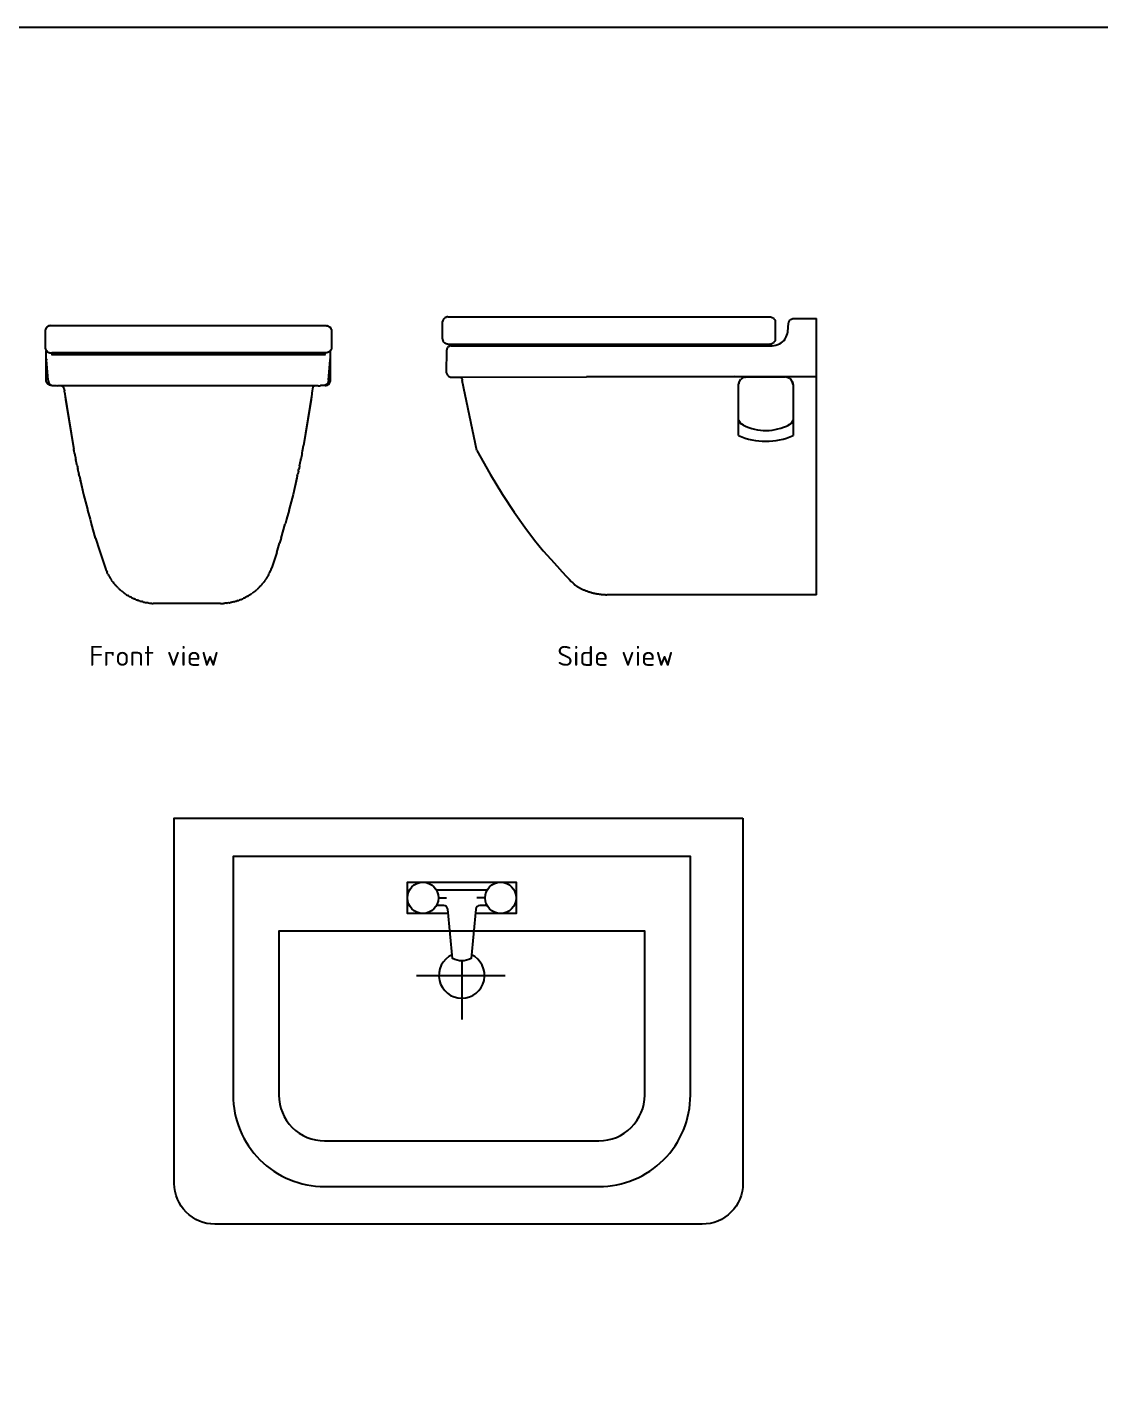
# Model space of a CAD drawing. Header units: inches. Extents: x -10949 to -5554, y -8625 to -6596.
# Drawn here: x -6103.8 to -6050.9, y -7619.9 to -7553.3 of the extents above; entities that cross this region are included whole.
import ezdxf

# ---------------------------------------------------------------- set-up
doc = ezdxf.new("R2010")
doc.units = ezdxf.units.IN
doc.layers.add('Edges', color=7, linetype='Continuous')
doc.layers.add('THIET-BI', color=21, linetype='Continuous')
doc.styles.get("Standard").update_dxf_attribs({"font": 'isocpeur.ttf'})

# ---------------------------------------------------------------- blocks, each defined once
blk = doc.blocks.new('Duravit Wall Hung Toilet fr')
at = {"layer": 'Edges'}
for p, q in [((-0.2774, 0.1777), (-0.2775, 0.1766)), ((-0.2775, 0.1766), (-0.2775, 0.1556)), ((-0.2771, 0.1787), (-0.2774, 0.1777)), ((-0.2767, 0.1798), (-0.2771, 0.1787)), ((-0.2761, 0.1807), (-0.2767, 0.1798)), ((-0.2767, 0.1798), (-0.2765, 0.1798)), ((-0.2759, 0.1807), (-0.2765, 0.1798)), ((-0.2754, 0.1815), (-0.2761, 0.1807)), ((-0.2761, 0.1807), (-0.2759, 0.1807)), ((-0.2752, 0.1815), (-0.2759, 0.1807)), ((-0.2746, 0.1822), (-0.2754, 0.1815)), ((-0.2754, 0.1815), (-0.2752, 0.1815)), ((-0.2743, 0.1822), (-0.2752, 0.1815)), ((-0.2737, 0.1828), (-0.2746, 0.1822)), ((-0.2746, 0.1822), (-0.2743, 0.1822)), ((-0.2734, 0.1828), (-0.2743, 0.1822)), ((-0.2726, 0.1832), (-0.2737, 0.1828)), ((-0.2737, 0.1828), (-0.2734, 0.1828)), ((-0.2724, 0.1832), (-0.2734, 0.1828)), ((-0.2716, 0.1835), (-0.2726, 0.1832)), ((-0.2726, 0.1832), (-0.2724, 0.1832)), ((-0.2713, 0.1835), (-0.2724, 0.1832)), ((-0.2716, 0.1835), (-0.2713, 0.1835)), ((-0.2705, 0.1836), (-0.2713, 0.1835)), ((-0.2705, 0.1836), (0.0834, 0.1836)), ((0.0834, 0.1836), (0.0842, 0.1835)), ((0.0842, 0.1835), (0.0853, 0.1832)), ((0.0845, 0.1835), (0.0842, 0.1835)), ((0.0845, 0.1835), (0.0856, 0.1832)), ((0.0856, 0.1832), (0.0853, 0.1832)), ((0.0853, 0.1832), (0.0863, 0.1828)), ((0.0856, 0.1832), (0.0866, 0.1828)), ((0.0863, 0.1828), (0.0873, 0.1822)), ((0.0866, 0.1828), (0.0863, 0.1828)), ((0.0866, 0.1828), (0.0875, 0.1822)), ((0.0875, 0.1822), (0.0873, 0.1822)), ((0.0873, 0.1822), (0.0881, 0.1815)), ((0.0875, 0.1822), (0.0884, 0.1815)), ((0.0881, 0.1815), (0.0888, 0.1807)), ((0.0884, 0.1815), (0.0881, 0.1815)), ((0.0884, 0.1815), (0.0891, 0.1807)), ((0.0888, 0.1807), (0.0894, 0.1798)), ((0.0891, 0.1807), (0.0888, 0.1807)), ((0.0891, 0.1807), (0.0896, 0.1798)), ((0.0896, 0.1798), (0.0894, 0.1798)), ((0.0896, 0.1798), (0.0901, 0.1787)), ((0.0901, 0.1787), (0.0903, 0.1777)), ((0.0903, 0.1777), (0.0904, 0.1766)), ((0.0904, 0.1766), (0.0904, 0.1556)), ((-0.2775, 0.1556), (-0.2774, 0.1545)), ((-0.2774, 0.1545), (-0.2771, 0.1534)), ((-0.2771, 0.1534), (-0.2767, 0.1524)), ((-0.2767, 0.1524), (-0.2765, 0.1524)), ((-0.2767, 0.1524), (-0.2761, 0.1515)), ((-0.2765, 0.1524), (-0.2759, 0.1515)), ((-0.2761, 0.1515), (-0.2759, 0.1515)), ((-0.2761, 0.1515), (-0.276, 0.1513)), ((-0.276, 0.1136), (-0.276, 0.1513)), ((-0.276, 0.1513), (-0.2754, 0.1506)), ((-0.2759, 0.1515), (-0.2752, 0.1506)), ((-0.2756, 0.1407), (-0.2756, 0.1408)), ((-0.2756, 0.1407), (-0.2756, 0.1399)), ((-0.2756, 0.1399), (-0.2756, 0.1397)), ((-0.2735, 0.1136), (-0.2756, 0.1397)), ((-0.2754, 0.1506), (-0.2752, 0.1506)), ((-0.2754, 0.1506), (-0.2746, 0.1499)), ((-0.2752, 0.1506), (-0.2743, 0.1499)), ((-0.2746, 0.1499), (-0.2737, 0.1493)), ((-0.2746, 0.1499), (-0.2743, 0.1499)), ((-0.2743, 0.1499), (-0.2734, 0.1493)), ((-0.2737, 0.1493), (-0.2734, 0.1493)), ((-0.2737, 0.1493), (-0.2726, 0.1489)), ((-0.2734, 0.1493), (-0.2724, 0.1489)), ((-0.2726, 0.1489), (-0.2716, 0.1487)), ((-0.2726, 0.1489), (-0.2724, 0.1489)), ((-0.2724, 0.1489), (-0.2713, 0.1487)), ((-0.2716, 0.1487), (-0.2713, 0.1487)), ((-0.2713, 0.1487), (-0.2705, 0.1486)), ((-0.2705, 0.1486), (-0.2688, 0.1486)), ((-0.2688, 0.1466), (-0.2697, 0.1466)), ((0.0817, 0.1486), (-0.2688, 0.1486)), ((-0.2688, 0.1486), (-0.2688, 0.1466)), ((-0.2688, 0.1466), (0.0817, 0.1466)), ((0.0834, 0.1486), (0.0817, 0.1486)), ((0.0817, 0.1486), (0.0817, 0.1466)), ((0.0817, 0.1466), (0.0826, 0.1466)), ((0.0842, 0.1487), (0.0834, 0.1486)), ((0.0853, 0.1489), (0.0842, 0.1487)), ((0.0845, 0.1487), (0.0842, 0.1487)), ((0.0856, 0.1489), (0.0845, 0.1487)), ((0.0863, 0.1493), (0.0853, 0.1489)), ((0.0856, 0.1489), (0.0853, 0.1489)), ((0.0866, 0.1493), (0.0856, 0.1489)), ((0.0873, 0.1499), (0.0863, 0.1493)), ((0.0866, 0.1493), (0.0863, 0.1493)), ((0.0865, 0.1136), (0.0885, 0.1397)), ((0.0875, 0.1499), (0.0866, 0.1493)), ((0.0881, 0.1506), (0.0873, 0.1499)), ((0.0875, 0.1499), (0.0873, 0.1499)), ((0.0884, 0.1506), (0.0875, 0.1499)), ((0.0888, 0.1515), (0.0881, 0.1506)), ((0.0884, 0.1506), (0.0881, 0.1506)), ((0.089, 0.1513), (0.0884, 0.1506)), ((0.0885, 0.1407), (0.0885, 0.1408)), ((0.0885, 0.1407), (0.0885, 0.1399)), ((0.0885, 0.1399), (0.0885, 0.1397)), ((0.0894, 0.1524), (0.0888, 0.1515)), ((0.0891, 0.1515), (0.0888, 0.1515)), ((0.0891, 0.1515), (0.089, 0.1513)), ((0.089, 0.1136), (0.089, 0.1513)), ((0.0896, 0.1524), (0.0891, 0.1515)), ((0.0896, 0.1524), (0.0894, 0.1524)), ((0.0901, 0.1534), (0.0896, 0.1524)), ((0.0903, 0.1545), (0.0901, 0.1534)), ((0.0904, 0.1556), (0.0903, 0.1545)), ((-0.276, 0.1125), (-0.276, 0.1136)), ((-0.2757, 0.1114), (-0.276, 0.1125)), ((-0.2753, 0.1104), (-0.2757, 0.1114)), ((-0.2747, 0.1095), (-0.2753, 0.1104)), ((-0.274, 0.1086), (-0.2747, 0.1095)), ((-0.2732, 0.1079), (-0.274, 0.1086)), ((-0.2735, 0.1136), (-0.2735, 0.1127)), ((-0.2735, 0.1127), (-0.2733, 0.1118)), ((-0.2733, 0.1118), (-0.273, 0.1109)), ((-0.2722, 0.1073), (-0.2732, 0.1079)), ((-0.273, 0.1109), (-0.2726, 0.1101)), ((-0.2726, 0.1101), (-0.2721, 0.1093)), ((-0.2712, 0.1069), (-0.2722, 0.1073)), ((-0.2721, 0.1093), (-0.2715, 0.1086)), ((-0.2715, 0.1086), (-0.2708, 0.108)), ((-0.2701, 0.1067), (-0.2712, 0.1069)), ((-0.2708, 0.108), (-0.27, 0.1075)), ((-0.269, 0.1066), (-0.2701, 0.1067)), ((-0.27, 0.1075), (-0.2692, 0.1071)), ((-0.2692, 0.1071), (-0.2692, 0.1071)), ((-0.2692, 0.1071), (-0.2684, 0.1068)), ((-0.269, 0.1066), (-0.2683, 0.1066)), ((-0.2684, 0.1068), (-0.2683, 0.1068)), ((-0.2683, 0.1068), (-0.2675, 0.1066)), ((-0.2683, 0.1068), (-0.2683, 0.1068)), ((-0.2683, 0.1066), (-0.2677, 0.1066)), ((-0.2677, 0.1066), (-0.2675, 0.1066)), ((-0.2675, 0.1066), (-0.2674, 0.1066)), ((-0.2674, 0.1066), (-0.2672, 0.1066)), ((-0.2672, 0.1066), (-0.267, 0.1066)), ((-0.267, 0.1066), (-0.2669, 0.1066)), ((-0.2669, 0.1066), (-0.2665, 0.1066)), ((-0.2665, 0.1066), (-0.2663, 0.1065)), ((-0.2663, 0.1065), (-0.2657, 0.1065)), ((-0.2657, 0.1065), (-0.2654, 0.1065)), ((-0.2654, 0.1065), (-0.2649, 0.1065)), ((-0.2649, 0.1065), (-0.2644, 0.1065)), ((-0.2644, 0.1065), (-0.2639, 0.1065)), ((-0.2639, 0.1065), (-0.2633, 0.1065)), ((-0.2633, 0.1065), (-0.2618, 0.1064)), ((-0.2573, 0.1064), (-0.2618, 0.1064)), ((-0.2412, 0.1063), (-0.2574, 0.1064)), ((-0.0432, 0.1062), (-0.2412, 0.1063)), ((0.0424, 0.1063), (-0.0432, 0.1062)), ((0.0622, 0.1064), (0.0424, 0.1063)), ((0.0702, 0.1064), (0.0622, 0.1064)), ((0.073, 0.1064), (0.0703, 0.1064)), ((0.073, 0.1064), (0.0747, 0.1064)), ((0.0747, 0.1064), (0.0762, 0.1065)), ((0.0768, 0.1065), (0.0762, 0.1065)), ((0.0774, 0.1065), (0.0768, 0.1065)), ((0.0779, 0.1065), (0.0774, 0.1065)), ((0.0783, 0.1065), (0.0779, 0.1065)), ((0.0787, 0.1065), (0.0783, 0.1065)), ((0.0792, 0.1065), (0.0787, 0.1065)), ((0.0794, 0.1066), (0.0792, 0.1065)), ((0.0798, 0.1066), (0.0794, 0.1066)), ((0.08, 0.1066), (0.0798, 0.1066)), ((0.0801, 0.1066), (0.08, 0.1066)), ((0.0803, 0.1066), (0.0801, 0.1066)), ((0.0804, 0.1066), (0.0803, 0.1066)), ((0.0812, 0.1068), (0.0804, 0.1066)), ((0.0806, 0.1066), (0.0804, 0.1066)), ((0.0813, 0.1066), (0.0806, 0.1066)), ((0.0813, 0.1068), (0.0812, 0.1068)), ((0.0812, 0.1068), (0.0812, 0.1068)), ((0.0821, 0.1071), (0.0813, 0.1068)), ((0.082, 0.1066), (0.0813, 0.1066)), ((0.082, 0.1066), (0.0831, 0.1067)), ((0.083, 0.1075), (0.0821, 0.1071)), ((0.0821, 0.1071), (0.0821, 0.1071)), ((0.0837, 0.108), (0.083, 0.1075)), ((0.0831, 0.1067), (0.0841, 0.1069)), ((0.0844, 0.1086), (0.0837, 0.108)), ((0.0841, 0.1069), (0.0851, 0.1073)), ((0.085, 0.1093), (0.0844, 0.1086)), ((0.0855, 0.1101), (0.085, 0.1093)), ((0.0851, 0.1073), (0.0861, 0.1079)), ((0.0859, 0.1109), (0.0855, 0.1101)), ((0.0862, 0.1118), (0.0859, 0.1109)), ((0.0861, 0.1079), (0.0869, 0.1086)), ((0.0864, 0.1127), (0.0862, 0.1118)), ((0.0865, 0.1136), (0.0864, 0.1127)), ((0.0869, 0.1086), (0.0876, 0.1095)), ((0.0876, 0.1095), (0.0882, 0.1104)), ((0.0882, 0.1104), (0.0886, 0.1114)), ((0.0886, 0.1114), (0.0889, 0.1125)), ((0.0889, 0.1125), (0.089, 0.1136)), ((-0.253, 0.1022), (-0.2529, 0.1019)), ((-0.2529, 0.1019), (-0.2526, 0.0997)), ((-0.2523, 0.097), (-0.2526, 0.0997)), ((-0.2523, 0.097), (-0.2521, 0.0956)), ((-0.2521, 0.0956), (-0.2507, 0.0855)), ((-0.2521, 0.0956), (-0.2416, 0.0298)), ((0.065, 0.0956), (0.0545, 0.0298)), ((0.065, 0.0956), (0.0636, 0.0855)), ((0.0652, 0.097), (0.065, 0.0956)), ((0.0656, 0.0997), (0.0652, 0.097)), ((0.0659, 0.1022), (0.0656, 0.0997)), ((-0.2507, 0.0855), (-0.2416, 0.0298)), ((0.0636, 0.0855), (0.0545, 0.0298)), ((-0.2416, 0.0298), (-0.2406, 0.0249)), ((-0.2405, 0.0242), (-0.2406, 0.0249)), ((-0.2402, 0.0226), (-0.2405, 0.0242)), ((-0.2396, 0.0196), (-0.2402, 0.0226)), ((-0.2395, 0.019), (-0.2396, 0.0196)), ((-0.2395, 0.019), (-0.2395, 0.0189)), ((-0.2395, 0.0189), (-0.2394, 0.0188)), ((-0.2394, 0.0188), (-0.2393, 0.0178)), ((-0.2393, 0.0178), (-0.2384, 0.0136)), ((0.0522, 0.0178), (0.0513, 0.0136)), ((0.0524, 0.0188), (0.0522, 0.0178)), ((0.0525, 0.0196), (0.0524, 0.019)), ((0.0524, 0.019), (0.0524, 0.0189)), ((0.0524, 0.0189), (0.0524, 0.0188)), ((0.0525, 0.0196), (0.0531, 0.0226)), ((0.0531, 0.0226), (0.0534, 0.0242)), ((0.0534, 0.0242), (0.0535, 0.0249)), ((0.0535, 0.0249), (0.0545, 0.0298)), ((-0.2384, 0.0136), (-0.2383, 0.0129)), ((-0.2382, 0.0124), (-0.2383, 0.0129)), ((-0.238, 0.0117), (-0.2382, 0.0124)), ((-0.238, 0.0117), (-0.2379, 0.011)), ((-0.2363, 0.0035), (-0.2379, 0.011)), ((-0.2363, 0.0035), (-0.2361, 0.0024)), ((-0.2361, 0.0024), (-0.2359, 0.0013)), ((-0.2359, 0.0013), (-0.2357, 0.0005)), ((-0.2357, 0.0005), (-0.2354, -0.0008)), ((0.0486, 0.0005), (0.0483, -0.0008)), ((0.0488, 0.0013), (0.0486, 0.0005)), ((0.049, 0.0024), (0.0488, 0.0013)), ((0.0493, 0.0035), (0.049, 0.0024)), ((0.0493, 0.0035), (0.0508, 0.011)), ((0.051, 0.0117), (0.0508, 0.011)), ((0.051, 0.0117), (0.0511, 0.0124)), ((0.0511, 0.0124), (0.0512, 0.0129)), ((0.0513, 0.0136), (0.0512, 0.0129)), ((-0.2352, -0.0019), (-0.2354, -0.0008)), ((-0.2351, -0.0021), (-0.2352, -0.0019)), ((-0.2349, -0.0032), (-0.2351, -0.0021)), ((-0.2349, -0.0032), (-0.234, -0.0071)), ((-0.2334, -0.01), (-0.234, -0.0071)), ((-0.2334, -0.01), (-0.2328, -0.0125)), ((-0.2334, -0.01), (-0.228, -0.0334)), ((-0.2328, -0.0125), (-0.2323, -0.0149)), ((-0.2323, -0.0151), (-0.2323, -0.0149)), ((-0.2322, -0.0156), (-0.2323, -0.0151)), ((-0.2322, -0.0156), (-0.232, -0.0162)), ((-0.232, -0.0162), (-0.228, -0.0334)), ((0.0463, -0.01), (0.0409, -0.0334)), ((0.045, -0.0162), (0.0409, -0.0334)), ((0.0451, -0.0156), (0.045, -0.0162)), ((0.0451, -0.0156), (0.0452, -0.0151)), ((0.0458, -0.0125), (0.0452, -0.0149)), ((0.0452, -0.0151), (0.0452, -0.0149)), ((0.0463, -0.01), (0.0458, -0.0125)), ((0.0463, -0.01), (0.047, -0.0071)), ((0.0478, -0.0032), (0.047, -0.0071)), ((0.0478, -0.0032), (0.0481, -0.0021)), ((0.0481, -0.0019), (0.0483, -0.0008)), ((0.0481, -0.0021), (0.0481, -0.0019)), ((-0.228, -0.0334), (-0.2231, -0.0524)), ((0.0409, -0.0334), (0.0361, -0.0524)), ((-0.2231, -0.0524), (-0.223, -0.0529)), ((-0.223, -0.0529), (-0.223, -0.0531)), ((-0.223, -0.0531), (-0.2229, -0.0533)), ((-0.2229, -0.0535), (-0.2229, -0.0533)), ((-0.2229, -0.0535), (-0.2198, -0.0649)), ((-0.2198, -0.0649), (-0.2182, -0.0707)), ((0.0327, -0.0649), (0.0311, -0.0707)), ((0.0358, -0.0535), (0.0327, -0.0649)), ((0.0358, -0.0533), (0.0359, -0.0531)), ((0.0358, -0.0535), (0.0358, -0.0533)), ((0.0361, -0.0524), (0.0359, -0.0529)), ((0.0359, -0.0529), (0.0359, -0.0531)), ((-0.2181, -0.0708), (-0.2182, -0.0707)), ((-0.2181, -0.0711), (-0.2181, -0.0708)), ((-0.2128, -0.0893), (-0.2181, -0.0711)), ((0.0257, -0.0893), (0.031, -0.0711)), ((0.0311, -0.0708), (0.031, -0.0711)), ((0.0311, -0.0708), (0.0311, -0.0707)), ((-0.2128, -0.0893), (-0.2127, -0.0895)), ((-0.2127, -0.0896), (-0.2127, -0.0895)), ((-0.2127, -0.0896), (-0.2108, -0.0958)), ((-0.2108, -0.0958), (-0.2098, -0.0988)), ((-0.2098, -0.0988), (-0.207, -0.1079)), ((0.0199, -0.1079), (0.0228, -0.0988)), ((0.0228, -0.0988), (0.0237, -0.0958)), ((0.0256, -0.0896), (0.0237, -0.0958)), ((0.0257, -0.0893), (0.0256, -0.0895)), ((0.0256, -0.0896), (0.0256, -0.0895)), ((-0.207, -0.1079), (-0.201, -0.126)), ((0.0199, -0.1079), (0.014, -0.126)), ((-0.201, -0.126), (-0.1996, -0.1298)), ((-0.1996, -0.1298), (-0.1996, -0.1299)), ((-0.1996, -0.1299), (-0.1995, -0.13)), ((-0.1995, -0.1301), (-0.1995, -0.13)), ((-0.1995, -0.1301), (-0.1994, -0.1302)), ((-0.1994, -0.1302), (-0.1992, -0.1308)), ((-0.1992, -0.1308), (-0.1991, -0.131)), ((-0.1991, -0.131), (-0.199, -0.1313)), ((-0.199, -0.1313), (-0.1988, -0.1316)), ((-0.1988, -0.1316), (-0.1979, -0.1337)), ((-0.1979, -0.1337), (-0.1979, -0.1337)), ((-0.1978, -0.1339), (-0.1979, -0.1337)), ((-0.1978, -0.1339), (-0.1977, -0.134)), ((-0.1977, -0.134), (-0.1977, -0.1341)), ((-0.1976, -0.1342), (-0.1977, -0.1341)), ((-0.1976, -0.1343), (-0.1976, -0.1342)), ((-0.1975, -0.1344), (-0.1976, -0.1343)), ((-0.1973, -0.1347), (-0.1975, -0.1344)), ((-0.1973, -0.1347), (-0.1973, -0.1348)), ((-0.1971, -0.1352), (-0.1973, -0.1348)), ((-0.1969, -0.1355), (-0.1971, -0.1352)), ((-0.1969, -0.1355), (-0.1967, -0.136)), ((-0.1965, -0.1363), (-0.1967, -0.136)), ((-0.1965, -0.1363), (-0.196, -0.1373)), ((-0.196, -0.1373), (-0.196, -0.1374)), ((-0.1959, -0.1375), (-0.196, -0.1374)), ((-0.1959, -0.1375), (-0.1958, -0.1377)), ((-0.1958, -0.1377), (-0.1957, -0.1379)), ((-0.1957, -0.1379), (-0.1951, -0.1388)), ((-0.1951, -0.1388), (-0.1949, -0.1392)), ((0.008, -0.1388), (0.0078, -0.1392)), ((0.0086, -0.1379), (0.008, -0.1388)), ((0.0086, -0.1379), (0.0087, -0.1377)), ((0.0088, -0.1375), (0.0087, -0.1377)), ((0.0088, -0.1375), (0.0089, -0.1374)), ((0.0094, -0.1363), (0.0089, -0.1373)), ((0.0089, -0.1373), (0.0089, -0.1374)), ((0.0094, -0.1363), (0.0096, -0.136)), ((0.0098, -0.1355), (0.0096, -0.136)), ((0.0098, -0.1355), (0.01, -0.1352)), ((0.0102, -0.1348), (0.01, -0.1352)), ((0.0103, -0.1347), (0.0102, -0.1348)), ((0.0103, -0.1347), (0.0105, -0.1344)), ((0.0105, -0.1342), (0.0106, -0.1341)), ((0.0105, -0.1343), (0.0105, -0.1342)), ((0.0105, -0.1344), (0.0105, -0.1343)), ((0.0107, -0.1339), (0.0106, -0.134)), ((0.0106, -0.134), (0.0106, -0.1341)), ((0.0107, -0.1339), (0.0108, -0.1337)), ((0.0117, -0.1316), (0.0108, -0.1337)), ((0.0108, -0.1337), (0.0108, -0.1337)), ((0.0119, -0.1313), (0.0117, -0.1316)), ((0.012, -0.131), (0.0119, -0.1313)), ((0.0121, -0.1308), (0.012, -0.131)), ((0.0124, -0.1302), (0.0121, -0.1308)), ((0.0124, -0.1301), (0.0125, -0.13)), ((0.0124, -0.1301), (0.0124, -0.1302)), ((0.014, -0.126), (0.0125, -0.1298)), ((0.0125, -0.1298), (0.0125, -0.1299)), ((0.0125, -0.1299), (0.0125, -0.13)), ((-0.1949, -0.1392), (-0.1948, -0.1393)), ((-0.1948, -0.1393), (-0.1939, -0.1409)), ((-0.1938, -0.141), (-0.1939, -0.1409)), ((-0.1938, -0.141), (-0.1937, -0.1411)), ((-0.1936, -0.1414), (-0.1937, -0.1411)), ((-0.1936, -0.1414), (-0.1934, -0.1416)), ((-0.1934, -0.1416), (-0.1932, -0.1419)), ((-0.1932, -0.1419), (-0.1931, -0.142)), ((-0.1931, -0.1422), (-0.1931, -0.142)), ((-0.1931, -0.1422), (-0.193, -0.1422)), ((-0.193, -0.1422), (-0.1928, -0.1425)), ((-0.1928, -0.1425), (-0.1928, -0.1425)), ((-0.1928, -0.1425), (-0.1927, -0.1426)), ((-0.1927, -0.1427), (-0.1927, -0.1426)), ((-0.1927, -0.1427), (-0.1926, -0.1428)), ((-0.1926, -0.1428), (-0.1925, -0.143)), ((-0.1925, -0.143), (-0.1924, -0.1432)), ((-0.1919, -0.1439), (-0.1924, -0.1432)), ((-0.1916, -0.1443), (-0.1919, -0.1439)), ((-0.1916, -0.1443), (-0.1914, -0.1445)), ((-0.1914, -0.1445), (-0.1913, -0.1446)), ((-0.1913, -0.1447), (-0.1913, -0.1446)), ((-0.1913, -0.1447), (-0.1912, -0.1447)), ((-0.1912, -0.1449), (-0.1912, -0.1447)), ((-0.1912, -0.1449), (-0.1911, -0.1449)), ((-0.191, -0.1451), (-0.1911, -0.1449)), ((-0.191, -0.1451), (-0.1903, -0.1459)), ((-0.1903, -0.1459), (-0.1896, -0.1469)), ((-0.1896, -0.1469), (-0.1894, -0.1472)), ((-0.1893, -0.1473), (-0.1894, -0.1472)), ((-0.1893, -0.1473), (-0.1892, -0.1474)), ((-0.1891, -0.1475), (-0.1892, -0.1474)), ((-0.189, -0.1476), (-0.1891, -0.1475)), ((-0.1889, -0.1478), (-0.189, -0.1476)), ((-0.1887, -0.148), (-0.1889, -0.1478)), ((-0.1887, -0.148), (-0.1884, -0.1484)), ((-0.1884, -0.1484), (-0.1883, -0.1486)), ((-0.1883, -0.1486), (-0.1877, -0.1491)), ((-0.1877, -0.1491), (-0.1877, -0.1492)), ((-0.1877, -0.1492), (-0.1875, -0.1495)), ((-0.1873, -0.1497), (-0.1875, -0.1495)), ((-0.1873, -0.1497), (-0.1871, -0.1498)), ((-0.187, -0.1499), (-0.1871, -0.1498)), ((-0.187, -0.1499), (-0.1868, -0.1502)), ((-0.1868, -0.1502), (-0.1866, -0.1504)), ((-0.1866, -0.1504), (-0.1866, -0.1505)), ((-0.1866, -0.1505), (-0.1866, -0.1505)), ((-0.1866, -0.1505), (-0.1864, -0.1506)), ((-0.1864, -0.1506), (-0.1864, -0.1507)), ((-0.1863, -0.1507), (-0.1864, -0.1507)), ((-0.1863, -0.1507), (-0.1861, -0.1509)), ((-0.1861, -0.1509), (-0.1859, -0.1512)), ((-0.1843, -0.1528), (-0.1859, -0.1512)), ((-0.1843, -0.1528), (-0.1838, -0.1533)), ((-0.1837, -0.1535), (-0.1838, -0.1533)), ((-0.1836, -0.1535), (-0.1837, -0.1535)), ((-0.1835, -0.1537), (-0.1836, -0.1535)), ((-0.1835, -0.1537), (-0.1834, -0.1537)), ((-0.1829, -0.1542), (-0.1834, -0.1537)), ((-0.1829, -0.1542), (-0.1825, -0.1546)), ((-0.1825, -0.1546), (-0.1823, -0.1548)), ((-0.1822, -0.1549), (-0.1823, -0.1548)), ((-0.1822, -0.1549), (-0.1819, -0.1552)), ((-0.1819, -0.1552), (-0.1817, -0.1553)), ((-0.1814, -0.1556), (-0.1817, -0.1553)), ((-0.1814, -0.1556), (-0.1813, -0.1557)), ((-0.1813, -0.1557), (-0.1811, -0.1558)), ((-0.1811, -0.1558), (-0.1811, -0.1559)), ((-0.1807, -0.1562), (-0.1811, -0.1559)), ((-0.1807, -0.1562), (-0.1806, -0.1563)), ((-0.1806, -0.1563), (-0.1805, -0.1564)), ((-0.1804, -0.1565), (-0.1805, -0.1564)), ((-0.0067, -0.1565), (-0.0066, -0.1564)), ((-0.0064, -0.1563), (-0.0066, -0.1564)), ((-0.0064, -0.1563), (-0.0063, -0.1562)), ((-0.0063, -0.1562), (-0.006, -0.1559)), ((-0.0059, -0.1558), (-0.006, -0.1559)), ((-0.0058, -0.1557), (-0.0059, -0.1558)), ((-0.0058, -0.1557), (-0.0057, -0.1556)), ((-0.0057, -0.1556), (-0.0053, -0.1553)), ((-0.0052, -0.1552), (-0.0053, -0.1553)), ((-0.0049, -0.1549), (-0.0052, -0.1552)), ((-0.0049, -0.1549), (-0.0048, -0.1548)), ((-0.0046, -0.1546), (-0.0048, -0.1548)), ((-0.0041, -0.1542), (-0.0046, -0.1546)), ((-0.0041, -0.1542), (-0.0037, -0.1537)), ((-0.0036, -0.1537), (-0.0037, -0.1537)), ((-0.0036, -0.1537), (-0.0035, -0.1536)), ((-0.0035, -0.1536), (-0.0034, -0.1535)), ((-0.0034, -0.1535), (-0.0032, -0.1533)), ((-0.0028, -0.1528), (-0.0032, -0.1533)), ((-0.0011, -0.1512), (-0.0028, -0.1528)), ((-0.0009, -0.1509), (-0.0011, -0.1512)), ((-0.0007, -0.1507), (-0.0009, -0.1509)), ((-0.0005, -0.1505), (-0.0007, -0.1506)), ((-0.0007, -0.1506), (-0.0007, -0.1507)), ((-0.0007, -0.1507), (-0.0007, -0.1507)), ((-0.0005, -0.1505), (-0.0002, -0.1502)), ((0, -0.1499), (-0.0002, -0.1502)), ((0, -0.1499), (0.0001, -0.1498)), ((0.0002, -0.1497), (0.0001, -0.1498)), ((0.0002, -0.1497), (0.0004, -0.1495)), ((0.0006, -0.1492), (0.0004, -0.1495)), ((0.0007, -0.1491), (0.0006, -0.1492)), ((0.0011, -0.1487), (0.0007, -0.1491)), ((0.0012, -0.1485), (0.0011, -0.1487)), ((0.0012, -0.1485), (0.0017, -0.148)), ((0.0017, -0.148), (0.0018, -0.1478)), ((0.0017, -0.148), (0.0017, -0.148)), ((0.0018, -0.1478), (0.002, -0.1476)), ((0.002, -0.1475), (0.0022, -0.1474)), ((0.002, -0.1476), (0.002, -0.1475)), ((0.0022, -0.1473), (0.0023, -0.1472)), ((0.0022, -0.1473), (0.0022, -0.1474)), ((0.0026, -0.1469), (0.0023, -0.1472)), ((0.0033, -0.1459), (0.0026, -0.1469)), ((0.0039, -0.1451), (0.0033, -0.1459)), ((0.0039, -0.1451), (0.0041, -0.1449)), ((0.0043, -0.1446), (0.0041, -0.1449)), ((0.0044, -0.1445), (0.0043, -0.1446)), ((0.0045, -0.1443), (0.0044, -0.1445)), ((0.0048, -0.1439), (0.0045, -0.1443)), ((0.0048, -0.1439), (0.0053, -0.1432)), ((0.0054, -0.143), (0.0053, -0.1432)), ((0.0055, -0.1428), (0.0054, -0.143)), ((0.0056, -0.1427), (0.0055, -0.1428)), ((0.0057, -0.1426), (0.0056, -0.1427)), ((0.0059, -0.1422), (0.0057, -0.1425)), ((0.0057, -0.1425), (0.0057, -0.1425)), ((0.0057, -0.1425), (0.0057, -0.1426)), ((0.0059, -0.1422), (0.006, -0.1422)), ((0.006, -0.1422), (0.0061, -0.142)), ((0.0064, -0.1416), (0.0061, -0.1419)), ((0.0061, -0.1419), (0.0061, -0.142)), ((0.0065, -0.1414), (0.0064, -0.1416)), ((0.0065, -0.1414), (0.0067, -0.1411)), ((0.0068, -0.1409), (0.0067, -0.141)), ((0.0067, -0.141), (0.0067, -0.1411)), ((0.0077, -0.1393), (0.0068, -0.1409)), ((0.0078, -0.1392), (0.0077, -0.1393)), ((-0.1804, -0.1565), (-0.1802, -0.1566)), ((-0.1798, -0.157), (-0.1802, -0.1566)), ((-0.1798, -0.157), (-0.1785, -0.1581)), ((-0.1785, -0.1581), (-0.1773, -0.159)), ((-0.1773, -0.159), (-0.1772, -0.1591)), ((-0.1769, -0.1593), (-0.1772, -0.1591)), ((-0.1772, -0.1591), (-0.1772, -0.1591)), ((-0.1769, -0.1593), (-0.1764, -0.1597)), ((-0.1764, -0.1597), (-0.1758, -0.1601)), ((-0.1758, -0.1601), (-0.1755, -0.1603)), ((-0.1752, -0.1605), (-0.1755, -0.1603)), ((-0.1742, -0.1612), (-0.1752, -0.1605)), ((-0.1742, -0.1612), (-0.1742, -0.1612)), ((-0.1742, -0.1612), (-0.174, -0.1614)), ((-0.174, -0.1614), (-0.174, -0.1614)), ((-0.1739, -0.1614), (-0.174, -0.1614)), ((-0.1739, -0.1615), (-0.1739, -0.1614)), ((-0.1738, -0.1615), (-0.1739, -0.1615)), ((-0.1738, -0.1615), (-0.1738, -0.1616)), ((-0.1738, -0.1615), (-0.1738, -0.1615)), ((-0.1736, -0.1616), (-0.1738, -0.1616)), ((-0.1736, -0.1616), (-0.173, -0.1621)), ((-0.173, -0.1621), (-0.1712, -0.1632)), ((-0.1706, -0.1635), (-0.1712, -0.1632)), ((-0.1706, -0.1635), (-0.1703, -0.1637)), ((-0.1702, -0.1638), (-0.1703, -0.1637)), ((-0.1701, -0.1639), (-0.1702, -0.1638)), ((-0.1701, -0.1639), (-0.1697, -0.1641)), ((-0.1697, -0.1641), (-0.1695, -0.1642)), ((-0.1695, -0.1642), (-0.1691, -0.1644)), ((-0.1691, -0.1644), (-0.1689, -0.1645)), ((-0.1689, -0.1645), (-0.1675, -0.1653)), ((-0.1667, -0.1657), (-0.1675, -0.1653)), ((-0.1667, -0.1657), (-0.1667, -0.1657)), ((-0.1667, -0.1657), (-0.1664, -0.1658)), ((-0.1664, -0.1658), (-0.1664, -0.1659)), ((-0.1664, -0.1659), (-0.1663, -0.1659)), ((-0.1663, -0.1659), (-0.1661, -0.166)), ((-0.1661, -0.166), (-0.1661, -0.166)), ((-0.1661, -0.166), (-0.1657, -0.1662)), ((-0.1654, -0.1664), (-0.1657, -0.1662)), ((-0.1651, -0.1665), (-0.1654, -0.1664)), ((-0.1651, -0.1665), (-0.1646, -0.1667)), ((-0.1646, -0.1667), (-0.1643, -0.1669)), ((-0.1643, -0.1669), (-0.1641, -0.167)), ((-0.1636, -0.1672), (-0.1641, -0.167)), ((-0.1633, -0.1674), (-0.1636, -0.1672)), ((-0.1633, -0.1674), (-0.1633, -0.1673)), ((-0.1633, -0.1674), (-0.163, -0.1675)), ((-0.163, -0.1675), (-0.1629, -0.1675)), ((-0.1629, -0.1675), (-0.163, -0.1675)), ((-0.1629, -0.1675), (-0.1626, -0.1676)), ((-0.1623, -0.1678), (-0.1626, -0.1676)), ((-0.1615, -0.1681), (-0.1623, -0.1678)), ((-0.1612, -0.1682), (-0.1615, -0.1681)), ((-0.161, -0.1683), (-0.1612, -0.1682)), ((-0.161, -0.1683), (-0.161, -0.1683)), ((-0.161, -0.1683), (-0.1605, -0.1685)), ((-0.1605, -0.1685), (-0.1597, -0.1688)), ((-0.1594, -0.1689), (-0.1597, -0.1688)), ((-0.1591, -0.1691), (-0.1594, -0.1689)), ((-0.1591, -0.1691), (-0.159, -0.1691)), ((-0.1582, -0.1694), (-0.159, -0.1691)), ((-0.1572, -0.1697), (-0.1582, -0.1694)), ((-0.1572, -0.1697), (-0.1571, -0.1697)), ((-0.1571, -0.1697), (-0.1562, -0.17)), ((-0.1562, -0.1701), (-0.1562, -0.17)), ((-0.1562, -0.1701), (-0.1561, -0.1701)), ((-0.1561, -0.1701), (-0.1561, -0.1701)), ((-0.1557, -0.1702), (-0.1561, -0.1701)), ((-0.1557, -0.1702), (-0.1556, -0.1702)), ((-0.1557, -0.1702), (-0.1556, -0.1702)), ((-0.1554, -0.1703), (-0.1556, -0.1702)), ((-0.1554, -0.1703), (-0.1552, -0.1704)), ((-0.1552, -0.1704), (-0.1539, -0.1707)), ((-0.1536, -0.1708), (-0.1539, -0.1707)), ((-0.1535, -0.1708), (-0.1536, -0.1708)), ((-0.1532, -0.1709), (-0.1535, -0.1708)), ((-0.153, -0.171), (-0.1532, -0.1709)), ((-0.1529, -0.171), (-0.153, -0.171)), ((-0.152, -0.1713), (-0.1529, -0.171)), ((-0.152, -0.1713), (-0.1518, -0.1713)), ((-0.1518, -0.1713), (-0.1516, -0.1714)), ((-0.1516, -0.1714), (-0.1514, -0.1714)), ((-0.1514, -0.1714), (-0.1512, -0.1715)), ((-0.1512, -0.1715), (-0.1494, -0.1718)), ((-0.1494, -0.1718), (-0.1492, -0.1719)), ((-0.1492, -0.1719), (-0.149, -0.1719)), ((-0.149, -0.1719), (-0.1478, -0.1722)), ((-0.1478, -0.1722), (-0.1475, -0.1722)), ((-0.1475, -0.1722), (-0.1474, -0.1723)), ((-0.1474, -0.1723), (-0.1473, -0.1723)), ((-0.1474, -0.1723), (-0.1474, -0.1723)), ((-0.1473, -0.1723), (-0.1472, -0.1723)), ((-0.1472, -0.1723), (-0.1471, -0.1723)), ((-0.1468, -0.1724), (-0.1471, -0.1723)), ((-0.1459, -0.1725), (-0.1468, -0.1724)), ((-0.1456, -0.1726), (-0.1459, -0.1725)), ((-0.1459, -0.1725), (-0.1459, -0.1725)), ((-0.1456, -0.1726), (-0.1455, -0.1726)), ((-0.1451, -0.1726), (-0.1455, -0.1726)), ((-0.1451, -0.1726), (-0.1435, -0.1729)), ((-0.1435, -0.1729), (-0.1433, -0.1729)), ((-0.1435, -0.1729), (-0.1435, -0.1729)), ((-0.1435, -0.1729), (-0.1435, -0.1729)), ((-0.1433, -0.1729), (-0.1432, -0.1729)), ((-0.1431, -0.1729), (-0.1432, -0.1729)), ((-0.1431, -0.1729), (-0.143, -0.1729)), ((-0.143, -0.1729), (-0.1406, -0.1731)), ((-0.1406, -0.1731), (-0.1405, -0.1732)), ((-0.1405, -0.1732), (-0.1404, -0.1732)), ((-0.1404, -0.1732), (-0.1391, -0.1733)), ((-0.1391, -0.1733), (-0.1391, -0.1733)), ((-0.1391, -0.1733), (-0.139, -0.1733)), ((-0.139, -0.1733), (-0.1389, -0.1733)), ((-0.139, -0.1733), (-0.139, -0.1733)), ((-0.1348, -0.1734), (-0.1389, -0.1733)), ((-0.0523, -0.1734), (-0.1348, -0.1734)), ((-0.0523, -0.1734), (-0.0482, -0.1733)), ((-0.0481, -0.1733), (-0.0482, -0.1733)), ((-0.0481, -0.1733), (-0.0481, -0.1733)), ((-0.048, -0.1733), (-0.0481, -0.1733)), ((-0.0467, -0.1732), (-0.048, -0.1733)), ((-0.048, -0.1733), (-0.048, -0.1733)), ((-0.0466, -0.1732), (-0.0467, -0.1732)), ((-0.0465, -0.1731), (-0.0466, -0.1732)), ((-0.044, -0.1729), (-0.0465, -0.1731)), ((-0.044, -0.1729), (-0.0439, -0.1729)), ((-0.0439, -0.1729), (-0.0438, -0.1729)), ((-0.0438, -0.1729), (-0.0437, -0.1729)), ((-0.0436, -0.1729), (-0.0437, -0.1729)), ((-0.0436, -0.1729), (-0.0436, -0.1729)), ((-0.0435, -0.1729), (-0.0436, -0.1729)), ((-0.042, -0.1726), (-0.0435, -0.1729)), ((-0.0415, -0.1726), (-0.042, -0.1726)), ((-0.0412, -0.1725), (-0.0415, -0.1726)), ((-0.0415, -0.1726), (-0.0415, -0.1726)), ((-0.0411, -0.1725), (-0.0412, -0.1725)), ((-0.0411, -0.1725), (-0.0403, -0.1724)), ((-0.0403, -0.1724), (-0.04, -0.1723)), ((-0.0403, -0.1724), (-0.0403, -0.1724)), ((-0.0399, -0.1723), (-0.04, -0.1723)), ((-0.0398, -0.1723), (-0.0399, -0.1723)), ((-0.0397, -0.1723), (-0.0398, -0.1723)), ((-0.0397, -0.1723), (-0.0396, -0.1723)), ((-0.0395, -0.1722), (-0.0396, -0.1723)), ((-0.0393, -0.1722), (-0.0395, -0.1722)), ((-0.038, -0.1719), (-0.0393, -0.1722)), ((-0.0379, -0.1719), (-0.038, -0.1719)), ((-0.0377, -0.1718), (-0.0379, -0.1719)), ((-0.0359, -0.1715), (-0.0377, -0.1718)), ((-0.0357, -0.1714), (-0.0359, -0.1715)), ((-0.0355, -0.1714), (-0.0357, -0.1714)), ((-0.0353, -0.1713), (-0.0355, -0.1714)), ((-0.0351, -0.1713), (-0.0353, -0.1713)), ((-0.0351, -0.1713), (-0.0342, -0.171)), ((-0.0342, -0.171), (-0.0341, -0.171)), ((-0.0341, -0.171), (-0.0339, -0.1709)), ((-0.0339, -0.1709), (-0.0336, -0.1708)), ((-0.0336, -0.1708), (-0.0334, -0.1708)), ((-0.0334, -0.1708), (-0.0332, -0.1707)), ((-0.0319, -0.1704), (-0.0332, -0.1707)), ((-0.0317, -0.1703), (-0.0319, -0.1704)), ((-0.0317, -0.1703), (-0.0314, -0.1702)), ((-0.0314, -0.1702), (-0.031, -0.1701)), ((-0.0314, -0.1702), (-0.0314, -0.1702)), ((-0.0314, -0.1702), (-0.0314, -0.1702)), ((-0.031, -0.1701), (-0.0309, -0.1701)), ((-0.0309, -0.1701), (-0.0308, -0.17)), ((-0.0299, -0.1697), (-0.0308, -0.17)), ((-0.0298, -0.1697), (-0.0299, -0.1697)), ((-0.0298, -0.1697), (-0.0288, -0.1694)), ((-0.0288, -0.1694), (-0.0281, -0.1691)), ((-0.028, -0.1691), (-0.0281, -0.1691)), ((-0.028, -0.1691), (-0.0277, -0.1689)), ((-0.0277, -0.1689), (-0.0274, -0.1688)), ((-0.0266, -0.1685), (-0.0274, -0.1688)), ((-0.0261, -0.1683), (-0.0266, -0.1685)), ((-0.026, -0.1683), (-0.0261, -0.1683)), ((-0.026, -0.1683), (-0.0259, -0.1682)), ((-0.0259, -0.1682), (-0.0256, -0.1681)), ((-0.0256, -0.1681), (-0.0248, -0.1678)), ((-0.0248, -0.1678), (-0.0245, -0.1676)), ((-0.0241, -0.1675), (-0.0245, -0.1676)), ((-0.0238, -0.1674), (-0.0241, -0.1675)), ((-0.0241, -0.1675), (-0.0241, -0.1675)), ((-0.0241, -0.1675), (-0.0241, -0.1675)), ((-0.0238, -0.1674), (-0.0234, -0.1672)), ((-0.0238, -0.1674), (-0.0238, -0.1673)), ((-0.0234, -0.1672), (-0.023, -0.167)), ((-0.0228, -0.1669), (-0.023, -0.167)), ((-0.0225, -0.1667), (-0.0228, -0.1669)), ((-0.022, -0.1665), (-0.0225, -0.1667)), ((-0.022, -0.1665), (-0.0217, -0.1664)), ((-0.0217, -0.1664), (-0.0214, -0.1662)), ((-0.021, -0.166), (-0.0214, -0.1662)), ((-0.0208, -0.1659), (-0.021, -0.166)), ((-0.021, -0.166), (-0.021, -0.166)), ((-0.0208, -0.1659), (-0.0207, -0.1659)), ((-0.0207, -0.1659), (-0.0206, -0.1658)), ((-0.0204, -0.1657), (-0.0206, -0.1658)), ((-0.0203, -0.1657), (-0.0204, -0.1657)), ((-0.0203, -0.1657), (-0.0196, -0.1653)), ((-0.0182, -0.1645), (-0.0196, -0.1653)), ((-0.018, -0.1644), (-0.0182, -0.1645)), ((-0.0176, -0.1642), (-0.018, -0.1644)), ((-0.0174, -0.1641), (-0.0176, -0.1642)), ((-0.017, -0.1639), (-0.0174, -0.1641)), ((-0.017, -0.1639), (-0.0169, -0.1638)), ((-0.0169, -0.1638), (-0.0168, -0.1637)), ((-0.0168, -0.1637), (-0.0165, -0.1635)), ((-0.0165, -0.1635), (-0.0159, -0.1632)), ((-0.0141, -0.1621), (-0.0159, -0.1632)), ((-0.0134, -0.1616), (-0.0141, -0.1621)), ((-0.0134, -0.1616), (-0.0133, -0.1616)), ((-0.0133, -0.1615), (-0.0133, -0.1616)), ((-0.0133, -0.1615), (-0.0132, -0.1615)), ((-0.0132, -0.1615), (-0.0132, -0.1614)), ((-0.0132, -0.1614), (-0.0131, -0.1614)), ((-0.013, -0.1614), (-0.0131, -0.1614)), ((-0.0129, -0.1612), (-0.013, -0.1614)), ((-0.0128, -0.1612), (-0.0129, -0.1612)), ((-0.0118, -0.1605), (-0.0128, -0.1612)), ((-0.0118, -0.1605), (-0.0115, -0.1603)), ((-0.0113, -0.1601), (-0.0115, -0.1603)), ((-0.0106, -0.1597), (-0.0113, -0.1601)), ((-0.0102, -0.1593), (-0.0106, -0.1597)), ((-0.0099, -0.1591), (-0.0102, -0.1593)), ((-0.0098, -0.1591), (-0.0099, -0.1591)), ((-0.0086, -0.1581), (-0.0098, -0.159)), ((-0.0098, -0.159), (-0.0098, -0.1591)), ((-0.0073, -0.157), (-0.0086, -0.1581)), ((-0.0073, -0.157), (-0.0069, -0.1566)), ((-0.0067, -0.1565), (-0.0069, -0.1566))]:
    blk.add_line(p, q, dxfattribs=at)
for centre, radius, start, end in [((-0.2579, 0.1014), 0.00502, 5.5659, 83.5484), ((0.0704, 0.1019), 0.00455, 89.1248, 175.4721)]:
    blk.add_arc(centre, radius, start, end, dxfattribs=at)
blk = doc.blocks.new('Duravit Wall Hung Toilet rs')
at = {"layer": 'Edges'}
for p, q in [((-0.2409, 0.2115), (-0.2408, 0.2126)), ((-0.2409, 0.1905), (-0.2409, 0.2115)), ((-0.2406, 0.2137), (-0.2408, 0.2126)), ((-0.2402, 0.2147), (-0.2406, 0.2137)), ((-0.2396, 0.2156), (-0.2402, 0.2147)), ((-0.2396, 0.2156), (-0.2389, 0.2164)), ((-0.2389, 0.2164), (-0.238, 0.2172)), ((-0.2371, 0.2177), (-0.238, 0.2172)), ((-0.2371, 0.2177), (-0.236, 0.2182)), ((-0.235, 0.2184), (-0.236, 0.2182)), ((-0.2339, 0.2185), (-0.235, 0.2184)), ((-0.2339, 0.2185), (0.1794, 0.2185)), ((0.1794, 0.2185), (0.1805, 0.2184)), ((0.1805, 0.2184), (0.1816, 0.2182)), ((0.1816, 0.2182), (0.1826, 0.2177)), ((0.1826, 0.2177), (0.1836, 0.2172)), ((0.1836, 0.2172), (0.1844, 0.2164)), ((0.1844, 0.2164), (0.1852, 0.2156)), ((0.1852, 0.2156), (0.1857, 0.2147)), ((0.1857, 0.2147), (0.1862, 0.2137)), ((0.1862, 0.2137), (0.1864, 0.2126)), ((0.1864, 0.2126), (0.1865, 0.2115)), ((0.1865, 0.2115), (0.1865, 0.1905)), ((0.2024, 0.1993), (0.2036, 0.2103)), ((0.2036, 0.2103), (0.2037, 0.2111)), ((0.2037, 0.2111), (0.204, 0.212)), ((0.204, 0.212), (0.2043, 0.2128)), ((0.2043, 0.2128), (0.2047, 0.2135)), ((0.2047, 0.2135), (0.2052, 0.2142)), ((0.2052, 0.2142), (0.2058, 0.2148)), ((0.2058, 0.2148), (0.2065, 0.2154)), ((0.2065, 0.2154), (0.2073, 0.2158)), ((0.2073, 0.2158), (0.2081, 0.2161)), ((0.2081, 0.2161), (0.2089, 0.2164)), ((0.2089, 0.2164), (0.2097, 0.2165)), ((0.2097, 0.2165), (0.2106, 0.2165)), ((0.2106, 0.2165), (0.2121, 0.2165)), ((0.2121, 0.2165), (0.2393, 0.2165)), ((0.2121, 0.2165), (0.2393, 0.2164)), ((0.2393, 0.2164), (0.2393, 0.2165)), ((0.2393, 0.1415), (0.2393, 0.2164)), ((0.1993, 0.1905), (0.2006, 0.1928)), ((0.2006, 0.1928), (0.2014, 0.1949)), ((0.2014, 0.1949), (0.202, 0.1971)), ((0.202, 0.1971), (0.2024, 0.1993)), ((-0.2409, 0.1905), (-0.2408, 0.1894)), ((-0.2408, 0.1894), (-0.2406, 0.1883)), ((-0.2406, 0.1883), (-0.2402, 0.1873)), ((-0.2396, 0.1864), (-0.2402, 0.1873)), ((-0.2389, 0.1856), (-0.2396, 0.1864)), ((-0.238, 0.1848), (-0.2389, 0.1856)), ((-0.2371, 0.1843), (-0.238, 0.1848)), ((-0.236, 0.1838), (-0.2371, 0.1843)), ((-0.235, 0.1836), (-0.236, 0.1838)), ((-0.2357, 0.1746), (-0.236, 0.1481)), ((-0.2356, 0.1756), (-0.2357, 0.1746)), ((-0.2355, 0.1765), (-0.2356, 0.1756)), ((-0.2352, 0.1774), (-0.2355, 0.1765)), ((-0.2348, 0.1782), (-0.2352, 0.1774)), ((-0.2339, 0.1835), (-0.235, 0.1836)), ((-0.2343, 0.179), (-0.2348, 0.1782)), ((-0.2337, 0.1797), (-0.2343, 0.179)), ((-0.2339, 0.1835), (0.1794, 0.1835)), ((-0.233, 0.1803), (-0.2337, 0.1797)), ((-0.2322, 0.1807), (-0.233, 0.1803)), ((-0.2314, 0.1811), (-0.2322, 0.1807)), ((-0.2305, 0.1814), (-0.2314, 0.1811)), ((-0.2296, 0.1815), (-0.2305, 0.1814)), ((-0.2296, 0.1815), (0.1825, 0.1815)), ((0.1805, 0.1836), (0.1794, 0.1835)), ((0.1805, 0.1836), (0.1816, 0.1838)), ((0.1816, 0.1838), (0.1826, 0.1843)), ((0.1825, 0.1815), (0.185, 0.1817)), ((0.1836, 0.1848), (0.1826, 0.1843)), ((0.1844, 0.1856), (0.1836, 0.1848)), ((0.1852, 0.1864), (0.1844, 0.1856)), ((0.185, 0.1817), (0.1874, 0.1821)), ((0.1857, 0.1873), (0.1852, 0.1864)), ((0.1862, 0.1883), (0.1857, 0.1873)), ((0.1864, 0.1894), (0.1862, 0.1883)), ((0.1865, 0.1905), (0.1864, 0.1894)), ((0.1874, 0.1821), (0.1898, 0.1829)), ((0.1898, 0.1829), (0.1919, 0.1838)), ((0.1919, 0.1838), (0.1939, 0.1851)), ((0.1939, 0.1851), (0.1958, 0.1865)), ((0.1958, 0.1865), (0.1977, 0.1884)), ((0.1977, 0.1884), (0.1993, 0.1905)), ((-0.236, 0.1481), (-0.236, 0.1472)), ((-0.236, 0.1472), (-0.2358, 0.1463)), ((-0.2358, 0.1463), (-0.2355, 0.1454)), ((-0.2355, 0.1454), (-0.2351, 0.1446)), ((-0.2351, 0.1446), (-0.2346, 0.1438)), ((-0.2346, 0.1438), (-0.234, 0.1431)), ((-0.234, 0.1431), (-0.2333, 0.1425)), ((-0.2333, 0.1425), (-0.2325, 0.142)), ((-0.2325, 0.142), (-0.2317, 0.1416)), ((-0.2317, 0.1416), (-0.2308, 0.1413)), ((-0.2308, 0.1413), (-0.2299, 0.1411)), ((-0.2299, 0.1411), (-0.2299, 0.1411)), ((-0.2299, 0.1411), (-0.229, 0.1411)), ((-0.229, 0.1411), (-0.2198, 0.1411)), ((-0.2198, 0.1411), (-0.056, 0.1415)), ((-0.2198, 0.1411), (-0.2187, 0.1409)), ((-0.2187, 0.1409), (-0.2176, 0.1405)), ((-0.2176, 0.1405), (-0.2167, 0.1398)), ((-0.2167, 0.1398), (-0.216, 0.1389)), ((0.1493, 0.1415), (-0.056, 0.1415)), ((0.1338, 0.1424), (0.2393, 0.1415)), ((0.2393, 0.1415), (0.1338, 0.1417)), ((0.1994, 0.1415), (0.1338, 0.1415)), ((0.1434, 0.1392), (0.1422, 0.1384)), ((0.1434, 0.1392), (0.1423, 0.1386)), ((0.1466, 0.1411), (0.1434, 0.1392)), ((0.1468, 0.1411), (0.1466, 0.1411)), ((0.1468, 0.1412), (0.148, 0.1413)), ((0.1468, 0.1411), (0.1468, 0.1412)), ((0.148, 0.1413), (0.1493, 0.1415)), ((0.1493, 0.1415), (0.1994, 0.1415)), ((0.2007, 0.1413), (0.1994, 0.1415)), ((0.2393, 0.1415), (0.1994, 0.1415)), ((0.2019, 0.1412), (0.2007, 0.1413)), ((0.2019, 0.1412), (0.2031, 0.1405)), ((0.2053, 0.1392), (0.2031, 0.1405)), ((0.2053, 0.1392), (0.2064, 0.1386)), ((0.2053, 0.1392), (0.2064, 0.1384)), ((0.2393, -0.1385), (0.2393, 0.1415)), ((-0.216, 0.1389), (-0.2156, 0.1379)), ((-0.2156, 0.1379), (-0.2155, 0.1368)), ((-0.1968, 0.0467), (-0.2155, 0.1368)), ((0.1393, 0.1315), (0.1395, 0.1327)), ((0.1393, 0.0874), (0.1393, 0.1315)), ((0.1396, 0.1331), (0.1395, 0.1329)), ((0.1395, 0.1329), (0.1395, 0.1327)), ((0.1396, 0.1331), (0.1406, 0.1357)), ((0.1397, 0.1342), (0.1396, 0.1331)), ((0.1397, 0.1342), (0.1406, 0.1357)), ((0.1397, 0.1342), (0.1397, 0.1342)), ((0.1406, 0.1357), (0.1423, 0.1386)), ((0.2081, 0.1357), (0.2064, 0.1386)), ((0.2091, 0.1331), (0.2081, 0.1357)), ((0.209, 0.1342), (0.2081, 0.1357)), ((0.209, 0.1342), (0.2091, 0.1331)), ((0.2091, 0.1331), (0.2092, 0.1329)), ((0.2092, 0.1329), (0.2092, 0.1327)), ((0.2093, 0.1315), (0.2092, 0.1327)), ((0.2093, 0.1315), (0.2093, 0.0874)), ((0.1393, 0.066), (0.1393, 0.0874)), ((0.2093, 0.0874), (0.2093, 0.066)), ((0.1393, 0.0859), (0.1424, 0.0813)), ((0.1434, 0.0806), (0.1424, 0.0813)), ((0.1455, 0.0795), (0.1434, 0.0806)), ((0.2031, 0.0795), (0.2053, 0.0806)), ((0.2053, 0.0806), (0.2063, 0.0813)), ((0.2093, 0.0859), (0.2063, 0.0813)), ((0.2393, -0.1385), (-0.0297, -0.1385))]:
    blk.add_line(p, q, dxfattribs=at)
blk.add_lwpolyline([(-0.1968, 0.0467), (-0.1799, 0.0165), (-0.1639, -0.0098), (-0.149, -0.0325), (-0.1353, -0.0518), (-0.1228, -0.0682), (-0.1116, -0.0818), (-0.1019, -0.0929), (-0.0937, -0.1019), (-0.0872, -0.109), (-0.0821, -0.1145), (-0.0783, -0.1186), (-0.0755, -0.1214), (-0.0736, -0.1233), (-0.0724, -0.1245), (-0.0717, -0.1251), (-0.0712, -0.1255), (-0.0709, -0.1257), (-0.0706, -0.1259), (-0.0704, -0.1261), (-0.0702, -0.1262), (-0.07, -0.1263), (-0.0698, -0.1265), (-0.0695, -0.1266), (-0.0692, -0.1268), (-0.0687, -0.1271), (-0.0682, -0.1274), (-0.0676, -0.1278), (-0.0669, -0.1282), (-0.0662, -0.1286), (-0.0655, -0.129), (-0.0647, -0.1294), (-0.0639, -0.1299), (-0.0631, -0.1303), (-0.0623, -0.1307), (-0.0615, -0.1311), (-0.0607, -0.1315), (-0.0598, -0.1319), (-0.059, -0.1322), (-0.0582, -0.1326), (-0.0573, -0.1329), (-0.0565, -0.1333), (-0.0556, -0.1336), (-0.0548, -0.1339), (-0.0539, -0.1342), (-0.053, -0.1345), (-0.0522, -0.1348), (-0.0513, -0.1351), (-0.0504, -0.1353), (-0.0495, -0.1356), (-0.0487, -0.1358), (-0.0478, -0.136), (-0.047, -0.1362), (-0.0463, -0.1364), (-0.0456, -0.1365), (-0.045, -0.1367), (-0.0445, -0.1368), (-0.0441, -0.1369), (-0.0438, -0.137), (-0.0435, -0.137), (-0.0433, -0.1371), (-0.0431, -0.1371), (-0.0428, -0.1371), (-0.0425, -0.1372), (-0.0421, -0.1372), (-0.0416, -0.1373), (-0.041, -0.1374), (-0.0403, -0.1374), (-0.0396, -0.1375), (-0.0388, -0.1376), (-0.0381, -0.1377), (-0.0374, -0.1378), (-0.0367, -0.1379), (-0.036, -0.1379), (-0.0354, -0.138), (-0.0347, -0.138), (-0.034, -0.1381), (-0.0332, -0.1382), (-0.0322, -0.1383), (-0.0311, -0.1384), (-0.0297, -0.1385)], dxfattribs=at)
for centre, radius, start, end in [((0.1743, 0.1368), 0.0642, 243.3248, 297.7701), ((0.1743, 0.1494), 0.0905, 247.2363, 292.7637)]:
    blk.add_arc(centre, radius, start, end, dxfattribs=at)
blk = doc.blocks.new('ESG')
at = {"color": 252, "true_color": 0x939598}
for p, q in [((4245.528, 781.795), (4245.528, 778.901)), ((4243.3, 781.08), (4247.662, 781.08))]:
    blk.add_line(p, q, dxfattribs=at)
for points in [[(4238.773, 770.681), (4252.283, 770.681, 0.414214), (4256.786, 775.184), (4256.786, 786.939), (4234.269, 786.939), (4234.269, 775.184, 0.414214)], [(4238.773, 772.932), (4252.283, 772.932, 0.414214), (4254.535, 775.184), (4254.535, 783.26), (4236.521, 783.26), (4236.521, 775.184, 0.414214)]]:
    blk.add_lwpolyline(points, format="xyb", close=True, dxfattribs=at)
blk.add_arc((4245.528, 781.08), 1.126, 114.86956, 65.13044, dxfattribs=at)
at = {"layer": 'THIET-BI', "color": 252, "linetype": 'Continuous', "true_color": 0x939598}
for p, q in [((4246.779, 785.282), (4244.277, 785.282)), ((4244.379, 784.899), (4244.78, 784.899)), ((4246.676, 784.899), (4246.276, 784.899))]:
    blk.add_line(p, q, dxfattribs=at)
blk.add_lwpolyline([(4244.855, 784.133), (4242.848, 784.133), (4242.848, 784.899), (4242.848, 785.665), (4245.528, 785.665), (4248.207, 785.665), (4248.207, 784.899), (4248.207, 784.133), (4246.201, 784.133)], dxfattribs=at)
blk.add_lwpolyline([(4246.779, 784.516), (4246.412, 784.516, 0.385832), (4246.221, 784.344), (4245.983, 781.918, -0.270314), (4245.072, 781.918), (4244.834, 784.344, 0.385832), (4244.644, 784.516), (4244.277, 784.516)], format="xyb", dxfattribs=at)
for centre in [(4243.614, 784.899), (4247.442, 784.899)]:
    blk.add_circle(centre, 0.766, dxfattribs=at)

msp = doc.modelspace()

# ---------------------------------------------------------------- linework, layer by layer
msp.add_lwpolyline([(-7116.639, -7553.268), (-5553.9, -7553.268), (-5553.9, -8591.053), (-7116.639, -8591.053)], close=True)
msp.add_lwpolyline([(-6068.512, -7592.232), (-6068.512, -7610.232, -0.414214), (-6070.512, -7612.232), (-6094.512, -7612.232, -0.414214), (-6096.512, -7610.232), (-6096.512, -7592.232)], format="xyb", close=True)

# ---------------------------------------------------------------- block references
at = {"xscale": 38.34206489527691, "yscale": 38.34206489527691, "zscale": 38.34206489527691}
for name, p in [('Duravit Wall Hung Toilet rs', (-6074.067, -7575.923)), ('Duravit Wall Hung Toilet fr', (-6092.233, -7575.014))]:
    msp.add_blockref(name, p, dxfattribs=at)
msp.add_blockref('ESG', (-10327.883, -8381.061))

# ---------------------------------------------------------------- texts
for s, p in [('Front view', (-6100.71, -7584.732)), ('Side view', (-6077.653, -7584.732))]:
    msp.add_text(s, height=0.9804).set_placement(p)

doc.saveas('drawing.dxf')
